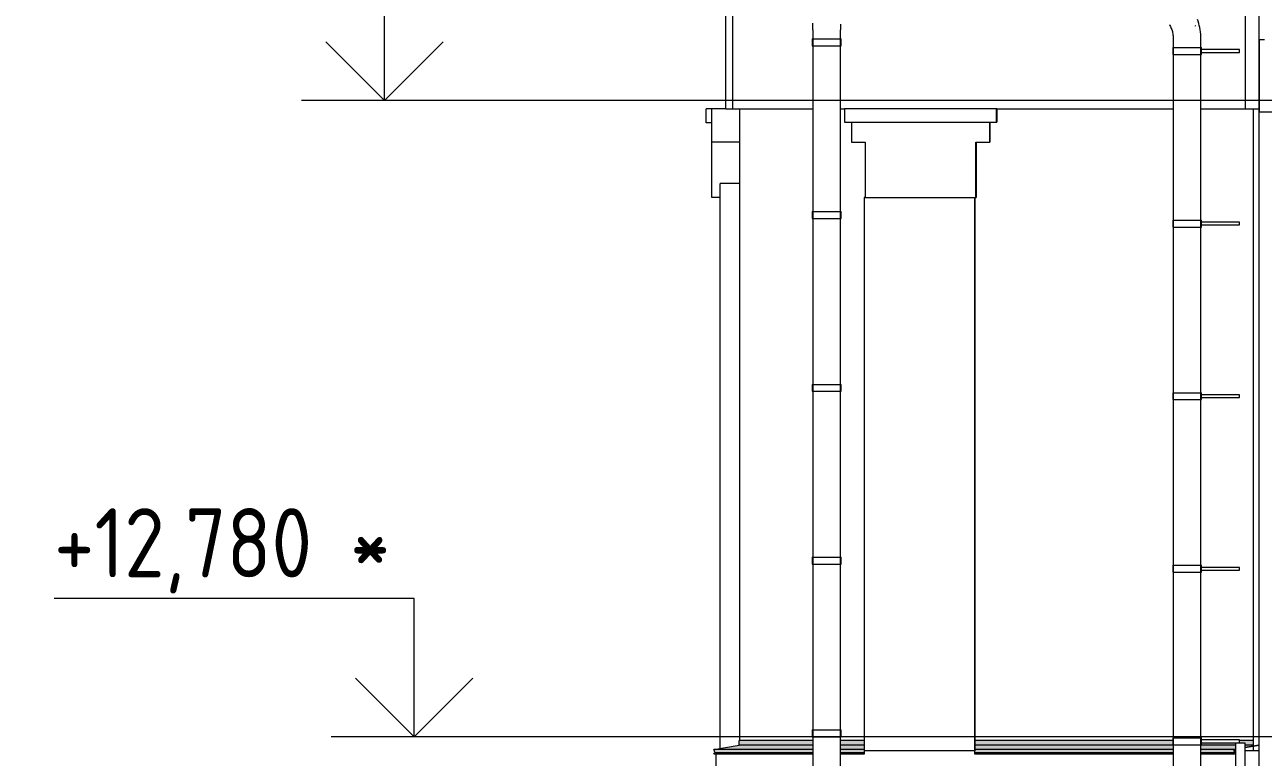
# Model space of a CAD drawing. Header units: millimetres. Extents: x -3929 to 624051, y 52832 to 514950.
# Drawn here: x 480990 to 485465, y 125453 to 128100 of the extents above; entities that cross this region are included whole.
import ezdxf

# ---------------------------------------------------------------- set-up
doc = ezdxf.new("R2010")
doc.units = ezdxf.units.MM
for name, color, linetype, lineweight in [('Аннотация', 7, 'Continuous', 18), ('Обобщенные модели', 7, 'Continuous', 18), ('Ограждение', 7, 'Continuous', 9), ('Отметки', 7, 'Continuous', 9), ('Стены наружные', 7, 'Continuous', 18), ('Стены отделка', 7, 'Continuous', 30)]:
    doc.layers.add(name, color=color, linetype=linetype, lineweight=lineweight)
doc.styles.add('GOST Common_1', font='GOST_Common.ttf', dxfattribs={"width": 0.9, "height": 250})

# ---------------------------------------------------------------- blocks, each defined once
blk = doc.blocks.new('Водосток - Тип 1 _карниз больше 490мм_-5158564-Разрез 2-2')
at = {"layer": 'Обобщенные модели'}
for p, q in [((106.1, 15335.7), (106.1, 15291.1)), ((206.1, 15291.1), (206.1, 15335.7)), ((104.1, 15303.6), (104.1, 15278.6)), ((104.1, 15303.6), (156.1, 15303.6)), ((104.1, 15278.6), (156.1, 15278.6)), ((106.1, 15291.1), (106.1, 4975)), ((156.1, 15303.6), (208.1, 15303.6)), ((156.1, 15278.6), (208.1, 15278.6)), ((206.1, 4975), (206.1, 15291.1)), ((208.1, 15278.6), (208.1, 15303.6)), ((104.1, 14679), (104.1, 14654)), ((104.1, 14679), (156.1, 14679)), ((156.1, 14679), (208.1, 14679)), ((208.1, 14654), (208.1, 14679)), ((104.1, 14654), (156.1, 14654)), ((156.1, 14654), (208.1, 14654)), ((104.1, 14054.5), (104.1, 14029.5)), ((104.1, 14054.5), (156.1, 14054.5)), ((156.1, 14054.5), (208.1, 14054.5)), ((208.1, 14029.5), (208.1, 14054.5)), ((104.1, 14029.5), (156.1, 14029.5)), ((156.1, 14029.5), (208.1, 14029.5)), ((104.1, 13429.9), (104.1, 13404.9)), ((104.1, 13429.9), (156.1, 13429.9)), ((156.1, 13429.9), (208.1, 13429.9)), ((208.1, 13404.9), (208.1, 13429.9)), ((104.1, 13404.9), (156.1, 13404.9)), ((156.1, 13404.9), (208.1, 13404.9)), ((104.1, 12805.4), (104.1, 12780.4)), ((104.1, 12805.4), (156.1, 12805.4)), ((156.1, 12805.4), (208.1, 12805.4)), ((208.1, 12780.4), (208.1, 12805.4)), ((104.1, 12780.4), (156.1, 12780.4)), ((156.1, 12780.4), (208.1, 12780.4))]:
    blk.add_line(p, q, dxfattribs=at)
at = {"layer": 'Обобщенные модели', "flags": 128}
for points in [[(106.1, 15335.7), (106.1, 15341.7), (106.1, 15347.7), (106.1, 15353.7), (106.1, 15359.6)], [(206.1, 15356.2), (206.1, 15350.2), (206.1, 15344.2), (206.1, 15338.2), (206.1, 15335.7)]]:
    blk.add_lwpolyline(points, dxfattribs=at)
blk = doc.blocks.new('Водосток - Тип 1 _карниз больше 490мм_-5161094-Разрез 2-2')
at = {"layer": 'Обобщенные модели'}
for p, q in [((1486, 15351.5), (1488.9, 15350.6)), ((1486, 15351.5), (1488.9, 15350.6)), ((1406.2, 15272), (1406.2, 15247)), ((1406.2, 15272), (1510.2, 15272)), ((1408.2, 15304.2), (1408.2, 15259.5)), ((1508.2, 15259.5), (1508.2, 15304.2)), ((1648.2, 15264.5), (1508.2, 15264.5)), ((1510.2, 15247), (1510.2, 15272)), ((1648.2, 15259.5), (1648.2, 15264.5)), ((1406.2, 15247), (1510.2, 15247)), ((1408.2, 15259.5), (1408.2, 4975)), ((1508.2, 4975), (1508.2, 15259.5)), ((1508.2, 15254.5), (1648.2, 15254.5)), ((1648.2, 15254.5), (1648.2, 15259.5)), ((1406.2, 14648.2), (1406.2, 14623.2)), ((1406.2, 14648.2), (1510.2, 14648.2)), ((1648.2, 14640.7), (1508.2, 14640.7)), ((1510.2, 14623.2), (1510.2, 14648.2)), ((1648.2, 14635.7), (1648.2, 14640.7)), ((1648.2, 14630.7), (1648.2, 14635.7)), ((1406.2, 14623.2), (1510.2, 14623.2)), ((1508.2, 14630.7), (1648.2, 14630.7)), ((1406.2, 14024.3), (1406.2, 13999.3)), ((1406.2, 14024.3), (1510.2, 14024.3)), ((1648.2, 14016.8), (1508.2, 14016.8)), ((1508.2, 14006.8), (1648.2, 14006.8)), ((1510.2, 13999.3), (1510.2, 14024.3)), ((1648.2, 14011.8), (1648.2, 14016.8)), ((1648.2, 14006.8), (1648.2, 14011.8)), ((1406.2, 13999.3), (1510.2, 13999.3)), ((1406.2, 13400.5), (1406.2, 13375.5)), ((1406.2, 13400.5), (1510.2, 13400.5)), ((1648.2, 13393), (1508.2, 13393)), ((1508.2, 13383), (1648.2, 13383)), ((1510.2, 13375.5), (1510.2, 13400.5)), ((1648.2, 13388), (1648.2, 13393)), ((1648.2, 13383), (1648.2, 13388)), ((1406.2, 13375.5), (1510.2, 13375.5)), ((1406.2, 12776.7), (1406.2, 12751.7)), ((1406.2, 12776.7), (1510.2, 12776.7)), ((1648.2, 12769.2), (1508.2, 12769.2)), ((1508.2, 12759.2), (1648.2, 12759.2)), ((1510.2, 12751.7), (1510.2, 12776.7)), ((1648.2, 12764.2), (1648.2, 12769.2)), ((1648.2, 12759.2), (1648.2, 12764.2)), ((1406.2, 12751.7), (1510.2, 12751.7))]:
    blk.add_line(p, q, dxfattribs=at)
at = {"layer": 'Обобщенные модели', "flags": 128}
for points in [[(1394.2, 15355.3), (1396.2, 15351.8), (1398, 15348.3), (1399.7, 15344.6), (1401.2, 15340.9), (1402.6, 15337.2), (1403.9, 15333.4), (1405, 15329.5), (1405.9, 15325.7), (1406.7, 15321.7), (1407.3, 15317.8), (1407.8, 15313.8), (1408.1, 15309.8), (1408.2, 15305.8), (1408.2, 15304.2)], [(1508.2, 15304.2), (1508.1, 15312.2), (1507.6, 15320.1), (1506.8, 15328.1), (1505.7, 15336), (1504.2, 15343.9), (1502.5, 15351.7), (1500.4, 15359.4), (1498.1, 15367.1), (1496.1, 15372.7)]]:
    blk.add_lwpolyline(points, dxfattribs=at)
blk = doc.blocks.new('Ограждение - Ограждение-4664680-Разрез 2-2')
at = {"layer": 'Ограждение', "true_color": 0x373f43}
h = blk.add_hatch(color=149, dxfattribs=at)
h.paths.add_polyline_path([(94.6, 12750.7), (106.1, 12750.7), (106.1, 12767.4), (-159.9, 12767.4), (-158.9, 12750.7), (-15.6, 12750.7)])
h.paths.add_polyline_path([(291.1, 12750.7), (291.1, 12767.4), (206.1, 12767.4), (206.1, 12750.7)])
h = blk.add_hatch(color=149, dxfattribs=at)
h.paths.add_polyline_path([(291.1, 12734.6), (291.6, 12734.6), (291.1, 12750.7), (206.1, 12750.7), (206.1, 12734.6)])
h.paths.add_polyline_path([(-243.9, 12734.6), (106.1, 12734.6), (106.1, 12750.7), (-159.9, 12750.7), (-251.7, 12734.6)])
h = blk.add_hatch(color=149, dxfattribs=at)
h.paths.add_polyline_path([(291.1, 12722.1), (291.6, 12722.1), (291.1, 12734.6), (206.1, 12734.6), (206.1, 12722.1)])
h.paths.add_polyline_path([(-247.4, 12722.1), (106.1, 12722.1), (106.1, 12734.6), (-251.7, 12734.5)])
h = blk.add_hatch(color=149, dxfattribs=at)
h.paths.add_polyline_path([(291.1, 12720.6), (291.6, 12720.6), (291.1, 12722.1), (206.1, 12722.1), (206.1, 12720.6)])
h.paths.add_polyline_path([(-250.4, 12720.6), (106.1, 12720.6), (106.1, 12722.1), (-250.4, 12721), (-251.7, 12720.6)])
h = blk.add_hatch(color=149, dxfattribs=at)
h.paths.add_polyline_path([(-158.9, 12717.7), (106.1, 12717.7), (106.1, 12720.6), (-251.7, 12720.6), (-250.7, 12717.7), (-159.7, 12717.7)])
h.paths.add_polyline_path([(291.6, 12717.7), (291.1, 12720.6), (206.1, 12720.6), (206.1, 12717.7), (291.1, 12717.7)])
at = {"layer": 'Ограждение'}
for p, q in [((-159.9, 12750.7), (-159.9, 12767.4)), ((106.1, 12767.4), (-159.9, 12767.4)), ((291.1, 12767.4), (206.1, 12767.4)), ((-251.7, 12734.6), (-159.9, 12750.7)), ((-247.4, 12722.1), (-251.7, 12734.6)), ((106.1, 12734.6), (-251.7, 12734.6)), ((-251.7, 12720.6), (-247.4, 12722.1)), ((-250.7, 12717.7), (-251.7, 12720.6)), ((106.1, 12720.6), (-251.7, 12720.6)), ((106.1, 12717.7), (-250.7, 12717.7)), ((106.1, 12722.1), (-247.4, 12722.1)), ((106.1, 12750.7), (-159.9, 12750.7)), ((291.1, 12750.7), (206.1, 12750.7)), ((291.6, 12734.6), (206.1, 12734.6)), ((291.6, 12722.1), (206.1, 12722.1)), ((291.6, 12720.6), (206.1, 12720.6)), ((291.6, 12717.7), (206.1, 12717.7)), ((291.6, 12737.1), (291.6, 12734.6)), ((291.6, 12734.6), (291.6, 12722.1)), ((291.6, 12722.1), (291.6, 12720.6)), ((291.6, 12720.6), (291.6, 12717.7))]:
    blk.add_line(p, q, dxfattribs=at)
blk = doc.blocks.new('Ограждение - Ограждение-4664930-Разрез 2-2')
at = {"layer": 'Ограждение', "true_color": 0x373f43}
h = blk.add_hatch(color=149, dxfattribs=at)
h.paths.add_polyline_path([(1626.8, 12750.7), (1633.2, 12750.7), (1633.2, 12757.1), (1668.2, 12757.1), (1668.2, 12750.7), (1698.2, 12750.7), (1698.2, 12767.4), (1648.2, 12766.7), (1648.2, 12759.2), (1510.2, 12759.2), (1510.2, 12751.7), (1625.4, 12750.7)])
h.paths.add_polyline_path([(866.2, 12750.7), (1406.2, 12751.7), (1406.2, 12767.4), (691.6, 12767.4), (691.6, 12750.7)])
h = blk.add_hatch(color=149, dxfattribs=at)
h.paths.add_polyline_path([(691.6, 12734.6), (1408.2, 12734.6), (1408.2, 12750.7), (691.6, 12750.7)])
h.paths.add_polyline_path([(1508.2, 12734.6), (1626.8, 12734.8), (1633.2, 12735.9), (1633.2, 12750.7), (1508.2, 12750.7)])
h.paths.add_polyline_path([(1668.2, 12742.1), (1698.2, 12747.4), (1698.2, 12750.7), (1668.2, 12750.7)])
h = blk.add_hatch(color=149, dxfattribs=at)
h.paths.add_polyline_path([(1307.1, 12722.1), (1408.2, 12722.1), (1408.2, 12734.6), (691.6, 12734.6), (691.6, 12722.1), (1086.6, 12722.1)])
h.paths.add_polyline_path([(1629.7, 12722.1), (1625.4, 12734.6), (1508.2, 12734.6), (1508.2, 12722.1), (1626.8, 12722.1)])
h = blk.add_hatch(color=149, dxfattribs=at)
h.paths.add_polyline_path([(1625.4, 12720.6), (1626.4, 12722.1), (1508.2, 12722.1), (1508.2, 12720.6), (1625.4, 12720.6)])
h.paths.add_polyline_path([(866.2, 12720.6), (1408.2, 12720.6), (1408.2, 12722.1), (691.6, 12722.1), (691.6, 12720.6)])
h = blk.add_hatch(color=149, dxfattribs=at)
h.paths.add_polyline_path([(1307.1, 12717.7), (1408.2, 12717.7), (1408.2, 12720.6), (691.6, 12720.6), (691.6, 12717.7), (1086.6, 12717.7)])
h.paths.add_polyline_path([(1626.4, 12717.7), (1625.4, 12720.6), (1508.2, 12720.6), (1508.2, 12717.7), (1527.5, 12717.7)])
at = {"layer": 'Ограждение'}
for p, q in [((691.6, 12750.7), (691.6, 12767.4)), ((1406.2, 12767.4), (691.6, 12767.4)), ((1698.2, 12767.4), (1648.2, 12767.4)), ((691.6, 12734.6), (691.6, 12750.7)), ((1408.2, 12750.7), (691.6, 12750.7)), ((691.6, 12722.1), (691.6, 12734.6)), ((1408.2, 12734.6), (691.6, 12734.6)), ((691.6, 12720.6), (691.6, 12722.1)), ((1408.2, 12722.1), (691.6, 12722.1)), ((691.6, 12717.7), (691.6, 12720.6)), ((1408.2, 12720.6), (691.6, 12720.6)), ((1408.2, 12717.7), (691.6, 12717.7)), ((1633.2, 12750.7), (1508.2, 12750.7)), ((1625.4, 12734.6), (1508.2, 12734.6)), ((1629.7, 12722.1), (1508.2, 12722.1)), ((1625.4, 12720.6), (1508.2, 12720.6)), ((1626.4, 12717.7), (1508.2, 12717.7)), ((1625.4, 12720.6), (1629.7, 12722.1)), ((1629.7, 12722.1), (1625.4, 12720.6)), ((1626.4, 12717.7), (1625.4, 12720.6)), ((1625.4, 12720.6), (1626.4, 12717.7)), ((1629, 12719.7), (1625.8, 12719.7)), ((1629.3, 12718.7), (1626.1, 12718.7)), ((1629.3, 12718.7), (1626.4, 12717.7)), ((1626.4, 12717.7), (1629.3, 12718.7)), ((1631, 12721.5), (1626.7, 12720)), ((1626.7, 12720), (1631, 12721.5)), ((1626.7, 12720), (1627, 12719)), ((1627, 12719), (1626.7, 12720)), ((1627, 12719), (1629, 12719.7)), ((1629, 12719.7), (1627, 12719)), ((1631, 12721.5), (1628, 12721.5)), ((1629, 12719.7), (1629.3, 12718.7)), ((1629.3, 12718.7), (1629, 12719.7)), ((1698.2, 12750.7), (1668.2, 12750.7))]:
    blk.add_line(p, q, dxfattribs=at)
blk = doc.blocks.new('Ограждение - Ограждение-4665345-Разрез 2-2')
at = {"layer": 'Ограждение'}
for p, q in [((1625.4, 12720.6), (1629.7, 12722.1)), ((1629.7, 12722.1), (1625.4, 12720.6)), ((1626.4, 12717.7), (1625.4, 12720.6)), ((1625.4, 12720.6), (1626.4, 12717.7)), ((1629.3, 12718.7), (1626.4, 12717.7)), ((1626.4, 12717.7), (1629.3, 12718.7)), ((1631, 12721.5), (1626.7, 12720)), ((1626.7, 12720), (1631, 12721.5)), ((1626.7, 12720), (1627, 12719)), ((1627, 12719), (1626.7, 12720)), ((1627, 12719), (1629, 12719.7)), ((1629, 12719.7), (1627, 12719)), ((1629, 12719.7), (1629.3, 12718.7)), ((1629.3, 12718.7), (1629, 12719.7))]:
    blk.add_line(p, q, dxfattribs=at)
blk = doc.blocks.new('Ограждение - Ограждение-4665553-Разрез 2-2')
at = {"layer": 'Ограждение'}
for p, q in [((1625.4, 12720.6), (1629.7, 12722.1)), ((1629.7, 12722.1), (1625.4, 12720.6)), ((1626.4, 12717.7), (1625.4, 12720.6)), ((1625.4, 12720.6), (1626.4, 12717.7)), ((1629.3, 12718.7), (1626.4, 12717.7)), ((1626.4, 12717.7), (1629.3, 12718.7)), ((1631, 12721.5), (1626.7, 12720)), ((1626.7, 12720), (1631, 12721.5)), ((1626.7, 12720), (1627, 12719)), ((1627, 12719), (1626.7, 12720)), ((1627, 12719), (1629, 12719.7)), ((1629, 12719.7), (1627, 12719)), ((1629, 12719.7), (1629.3, 12718.7)), ((1629.3, 12718.7), (1629, 12719.7))]:
    blk.add_line(p, q, dxfattribs=at)
blk = doc.blocks.new('Ограждение - Ограждение-4665629-Разрез 2-2')
at = {"layer": 'Ограждение'}
for p, q in [((1625.4, 12720.6), (1629.7, 12722.1)), ((1629.7, 12722.1), (1625.4, 12720.6)), ((1626.4, 12717.7), (1625.4, 12720.6)), ((1625.4, 12720.6), (1626.4, 12717.7)), ((1629.3, 12718.7), (1626.4, 12717.7)), ((1626.4, 12717.7), (1629.3, 12718.7)), ((1631, 12721.5), (1626.7, 12720)), ((1626.7, 12720), (1631, 12721.5)), ((1626.7, 12720), (1627, 12719)), ((1627, 12719), (1626.7, 12720)), ((1627, 12719), (1629, 12719.7)), ((1629, 12719.7), (1627, 12719)), ((1629, 12719.7), (1629.3, 12718.7)), ((1629.3, 12718.7), (1629, 12719.7))]:
    blk.add_line(p, q, dxfattribs=at)
blk = doc.blocks.new('Ограждение - Ограждение-4665721-Разрез 2-2')
at = {"layer": 'Ограждение'}
for p, q in [((1625.4, 12720.6), (1629.7, 12722.1)), ((1629.7, 12722.1), (1625.4, 12720.6)), ((1626.4, 12717.7), (1625.4, 12720.6)), ((1625.4, 12720.6), (1626.4, 12717.7)), ((1629.3, 12718.7), (1626.4, 12717.7)), ((1626.4, 12717.7), (1629.3, 12718.7)), ((1631, 12721.5), (1626.7, 12720)), ((1626.7, 12720), (1631, 12721.5)), ((1626.7, 12720), (1627, 12719)), ((1627, 12719), (1626.7, 12720)), ((1627, 12719), (1629, 12719.7)), ((1629, 12719.7), (1627, 12719)), ((1629, 12719.7), (1629.3, 12718.7)), ((1629.3, 12718.7), (1629, 12719.7))]:
    blk.add_line(p, q, dxfattribs=at)
blk = doc.blocks.new('Ограждение - Ограждение-4665801-Разрез 2-2')
at = {"layer": 'Ограждение'}
for p, q in [((1625.4, 12720.6), (1629.7, 12722.1)), ((1629.7, 12722.1), (1625.4, 12720.6)), ((1626.4, 12717.7), (1625.4, 12720.6)), ((1625.4, 12720.6), (1626.4, 12717.7)), ((1629.3, 12718.7), (1626.4, 12717.7)), ((1626.4, 12717.7), (1629.3, 12718.7)), ((1631, 12721.5), (1626.7, 12720)), ((1626.7, 12720), (1631, 12721.5)), ((1626.7, 12720), (1627, 12719)), ((1627, 12719), (1626.7, 12720)), ((1627, 12719), (1629, 12719.7)), ((1629, 12719.7), (1627, 12719)), ((1629, 12719.7), (1629.3, 12718.7)), ((1629.3, 12718.7), (1629, 12719.7))]:
    blk.add_line(p, q, dxfattribs=at)
blk = doc.blocks.new('Ограждение - Ограждение-4666022-Разрез 2-2')
at = {"layer": 'Ограждение'}
for p, q in [((1718.2, 12767.4), (1717.2, 12767.4)), ((1717.2, 12767.4), (1717.2, 12750.7)), ((1633.2, 12735.9), (1625.4, 12734.6)), ((1625.4, 12734.6), (1629.7, 12722.1)), ((1625.4, 12720.6), (1629.7, 12722.1)), ((1629.7, 12722.1), (1625.4, 12720.6)), ((1626.4, 12717.7), (1625.4, 12720.6)), ((1625.4, 12720.6), (1626.4, 12717.7)), ((1629.3, 12718.7), (1626.4, 12717.7)), ((1626.4, 12717.7), (1629.3, 12718.7)), ((1631, 12721.5), (1626.7, 12720)), ((1626.7, 12720), (1631, 12721.5)), ((1626.7, 12720), (1627, 12719)), ((1627, 12719), (1626.7, 12720)), ((1626.8, 12733.9), (1633.2, 12735)), ((1631, 12721.5), (1626.8, 12733.9)), ((1627, 12719), (1629, 12719.7)), ((1629, 12719.7), (1627, 12719)), ((1629, 12719.7), (1629.3, 12718.7)), ((1629.3, 12718.7), (1629, 12719.7)), ((1717.2, 12750.7), (1668.2, 12742.1)), ((1668.2, 12741.2), (1718.2, 12750))]:
    blk.add_line(p, q, dxfattribs=at)
blk = doc.blocks.new('Ограждение - Ограждение-5156030-Разрез 2-2')
at = {"layer": 'Ограждение'}
for p, q in [((1625.4, 12720.6), (1629.7, 12722.1)), ((1629.7, 12722.1), (1625.4, 12720.6)), ((1626.4, 12717.7), (1625.4, 12720.6)), ((1625.4, 12720.6), (1626.4, 12717.7)), ((1629.3, 12718.7), (1626.4, 12717.7)), ((1626.4, 12717.7), (1629.3, 12718.7)), ((1631, 12721.5), (1626.7, 12720)), ((1626.7, 12720), (1631, 12721.5)), ((1626.7, 12720), (1627, 12719)), ((1627, 12719), (1626.7, 12720)), ((1627, 12719), (1629, 12719.7)), ((1629, 12719.7), (1627, 12719)), ((1629, 12719.7), (1629.3, 12718.7)), ((1629.3, 12718.7), (1629, 12719.7))]:
    blk.add_line(p, q, dxfattribs=at)
blk = doc.blocks.new('Ограждение - Ограждение-5156038-Разрез 2-2')
at = {"layer": 'Ограждение'}
for p, q in [((1625.4, 12720.6), (1629.7, 12722.1)), ((1629.7, 12722.1), (1625.4, 12720.6)), ((1626.4, 12717.7), (1625.4, 12720.6)), ((1625.4, 12720.6), (1626.4, 12717.7)), ((1629.3, 12718.7), (1626.4, 12717.7)), ((1626.4, 12717.7), (1629.3, 12718.7)), ((1631, 12721.5), (1626.7, 12720)), ((1626.7, 12720), (1631, 12721.5)), ((1626.7, 12720), (1627, 12719)), ((1627, 12719), (1626.7, 12720)), ((1627, 12719), (1629, 12719.7)), ((1629, 12719.7), (1627, 12719)), ((1629, 12719.7), (1629.3, 12718.7)), ((1629.3, 12718.7), (1629, 12719.7))]:
    blk.add_line(p, q, dxfattribs=at)
blk = doc.blocks.new('Ограждение - Ограждение-5156046-Разрез 2-2')
at = {"layer": 'Ограждение'}
for p, q in [((1625.4, 12720.6), (1629.7, 12722.1)), ((1629.7, 12722.1), (1625.4, 12720.6)), ((1626.4, 12717.7), (1625.4, 12720.6)), ((1625.4, 12720.6), (1626.4, 12717.7)), ((1629.3, 12718.7), (1626.4, 12717.7)), ((1626.4, 12717.7), (1629.3, 12718.7)), ((1631, 12721.5), (1626.7, 12720)), ((1626.7, 12720), (1631, 12721.5)), ((1626.7, 12720), (1627, 12719)), ((1627, 12719), (1626.7, 12720)), ((1627, 12719), (1629, 12719.7)), ((1629, 12719.7), (1627, 12719)), ((1629, 12719.7), (1629.3, 12718.7)), ((1629.3, 12718.7), (1629, 12719.7))]:
    blk.add_line(p, q, dxfattribs=at)
blk = doc.blocks.new('Ограждение - Ограждение-5156054-Разрез 2-2')
at = {"layer": 'Ограждение'}
for p, q in [((1625.4, 12720.6), (1629.7, 12722.1)), ((1629.7, 12722.1), (1625.4, 12720.6)), ((1626.4, 12717.7), (1625.4, 12720.6)), ((1625.4, 12720.6), (1626.4, 12717.7)), ((1629.3, 12718.7), (1626.4, 12717.7)), ((1626.4, 12717.7), (1629.3, 12718.7)), ((1631, 12721.5), (1626.7, 12720)), ((1626.7, 12720), (1631, 12721.5)), ((1626.7, 12720), (1627, 12719)), ((1627, 12719), (1626.7, 12720)), ((1627, 12719), (1629, 12719.7)), ((1629, 12719.7), (1627, 12719)), ((1629, 12719.7), (1629.3, 12718.7)), ((1629.3, 12718.7), (1629, 12719.7))]:
    blk.add_line(p, q, dxfattribs=at)
blk = doc.blocks.new('Ограждение - Ограждение-5156114-Разрез 2-2')
at = {"layer": 'Ограждение'}
for p, q in [((1625.4, 12720.6), (1629.7, 12722.1)), ((1629.7, 12722.1), (1625.4, 12720.6)), ((1626.4, 12717.7), (1625.4, 12720.6)), ((1625.4, 12720.6), (1626.4, 12717.7)), ((1629.3, 12718.7), (1626.4, 12717.7)), ((1626.4, 12717.7), (1629.3, 12718.7)), ((1631, 12721.5), (1626.7, 12720)), ((1626.7, 12720), (1631, 12721.5)), ((1626.7, 12720), (1627, 12719)), ((1627, 12719), (1626.7, 12720)), ((1627, 12719), (1629, 12719.7)), ((1629, 12719.7), (1627, 12719)), ((1629, 12719.7), (1629.3, 12718.7)), ((1629.3, 12718.7), (1629, 12719.7))]:
    blk.add_line(p, q, dxfattribs=at)
blk = doc.blocks.new('Ограждение - Ограждение-5156215-Разрез 2-2')
at = {"layer": 'Ограждение'}
for p, q in [((1625.4, 12720.6), (1629.7, 12722.1)), ((1629.7, 12722.1), (1625.4, 12720.6)), ((1626.4, 12717.7), (1625.4, 12720.6)), ((1625.4, 12720.6), (1626.4, 12717.7)), ((1629.3, 12718.7), (1626.4, 12717.7)), ((1626.4, 12717.7), (1629.3, 12718.7)), ((1631, 12721.5), (1626.7, 12720)), ((1626.7, 12720), (1631, 12721.5)), ((1626.7, 12720), (1627, 12719)), ((1627, 12719), (1626.7, 12720)), ((1627, 12719), (1629, 12719.7)), ((1629, 12719.7), (1627, 12719)), ((1629, 12719.7), (1629.3, 12718.7)), ((1629.3, 12718.7), (1629, 12719.7))]:
    blk.add_line(p, q, dxfattribs=at)
blk = doc.blocks.new('Высотные отметки - Стрелка вверх-12093-Разрез 2-2')
at = {"layer": 'Аннотация', "lineweight": 20}
for p, q in [((21738.9, 450), (20438.9, 450)), ((21738.9, -50), (21738.9, 450)), ((21738.9, -50), (21526.8, 162.1)), ((21738.9, -50), (21951, 162.1)), ((22038.9, -50), (21438.9, -50))]:
    blk.add_line(p, q, dxfattribs=at)

msp = doc.modelspace()

# ---------------------------------------------------------------- linework, layer by layer
at = {"layer": 'Отметки', "lineweight": 5}
for p, q in [((485967.555, 127825.933), (482289.595, 127825.933)), ((485949.045, 125525.933), (482396.188, 125525.933))]:
    msp.add_line(p, q, dxfattribs=at)
at = {"layer": 'Стены наружные'}
for p, q in [((483522.211, 127795.933), (483522.211, 128145.933)), ((483547.211, 128145.933), (483547.211, 127795.933)), ((483522.211, 127795.933), (483452.211, 127795.933)), ((483452.211, 127745.933), (483452.211, 127795.933)), ((483472.211, 127475.933), (483472.211, 127795.933)), ((483522.211, 127795.933), (483837.238, 127795.933)), ((483572.211, 127795.933), (483572.211, 125513.29)), ((483937.211, 127795.933), (483951.371, 127795.933)), ((484502.058, 127795.933), (483951.371, 127795.933)), ((483951.371, 127795.933), (483951.371, 127747.898)), ((484501.358, 127795.933), (485139.368, 127795.933)), ((484501.358, 127747.898), (484501.358, 127795.933)), ((484502.058, 127795.933), (484502.058, 127747.898)), ((485239.344, 127795.933), (485399.344, 127795.933)), ((485429.344, 125493.134), (485429.344, 127795.933)), ((485448.344, 127795.933), (485448.344, 125475.933)), ((485449.344, 125525.933), (485449.344, 127785.933)), ((483472.211, 127745.933), (483452.211, 127745.933)), ((483951.371, 127747.898), (484502.058, 127747.898)), ((483976.502, 127747.898), (483976.502, 127675.933)), ((484476.49, 127675.933), (484476.49, 127747.898)), ((484477.19, 127747.898), (484477.19, 127675.933)), ((483572.211, 127675.933), (483472.211, 127675.933)), ((483976.502, 127675.933), (484026.501, 127675.933)), ((484026.501, 127675.933), (484026.501, 127475.933)), ((484426.491, 127475.933), (484426.491, 127675.933)), ((484426.491, 127675.933), (484477.19, 127675.933)), ((484427.191, 127675.933), (484427.191, 127475.933)), ((483502.211, 125484.512), (483502.211, 127525.933)), ((483572.211, 127525.933), (483502.211, 127525.933)), ((483502.211, 127475.933), (483472.211, 127475.933)), ((484026.501, 127475.933), (484022.191, 127475.933)), ((484022.191, 127475.933), (484022.191, 125483.014)), ((484026.501, 127475.933), (484427.191, 127475.933)), ((484422.181, 125475.933), (484422.181, 127475.933)), ((484422.671, 127475.933), (484422.671, 125475.933)), ((485429.344, 125475.933), (485429.344, 125492.406)), ((483487.211, 125463.658), (483487.211, 125315.933)), ((484422.751, 125475.933), (484022.741, 125475.933)), ((485364.344, 125475.933), (485359.209, 125475.933))]:
    msp.add_line(p, q, dxfattribs=at)
at = {"layer": 'Стены отделка', "lineweight": 9}
for p, q in [((485399.344, 128508.232), (485399.344, 127795.933)), ((485449.344, 127795.933), (485449.344, 128508.232)), ((485469.344, 128045.933), (485449.344, 128045.933)), ((485449.344, 128045.933), (485449.344, 127785.933)), ((485399.344, 127795.933), (485449.344, 127795.933)), ((485449.344, 127785.933), (485619.344, 127785.933)), ((485619.344, 125525.933), (485449.344, 125525.933)), ((485449.344, 123855.933), (485449.344, 125525.933)), ((485364.344, 125503.051), (485364.344, 125315.933)), ((485399.344, 125503.051), (485364.344, 125503.051)), ((485399.344, 124665.933), (485399.344, 125503.051)), ((485449.344, 125475.933), (485399.344, 125475.933)), ((485449.344, 124665.933), (485449.344, 125475.933))]:
    msp.add_line(p, q, dxfattribs=at)

# ---------------------------------------------------------------- block references
at = {"layer": 'Обобщенные модели'}
for name in ['Водосток - Тип 1 _карниз больше 490мм_-5158564-Разрез 2-2', 'Водосток - Тип 1 _карниз больше 490мм_-5161094-Разрез 2-2']:
    msp.add_blockref(name, (483731.112, 112745.933), dxfattribs=at)
at = {"layer": 'Ограждение'}
for name in ['Ограждение - Ограждение-4664680-Разрез 2-2', 'Ограждение - Ограждение-4664930-Разрез 2-2', 'Ограждение - Ограждение-4666022-Разрез 2-2', 'Ограждение - Ограждение-4665345-Разрез 2-2', 'Ограждение - Ограждение-4665553-Разрез 2-2', 'Ограждение - Ограждение-4665629-Разрез 2-2', 'Ограждение - Ограждение-4665721-Разрез 2-2', 'Ограждение - Ограждение-4665801-Разрез 2-2', 'Ограждение - Ограждение-5156030-Разрез 2-2', 'Ограждение - Ограждение-5156038-Разрез 2-2', 'Ограждение - Ограждение-5156046-Разрез 2-2', 'Ограждение - Ограждение-5156054-Разрез 2-2', 'Ограждение - Ограждение-5156114-Разрез 2-2', 'Ограждение - Ограждение-5156215-Разрез 2-2']:
    msp.add_blockref(name, (483731.112, 112745.933), dxfattribs=at)
at = {"layer": 'Отметки', "lineweight": 20}
for p in [(460550.71, 127875.933), (460657.303, 125575.933)]:
    msp.add_blockref('Высотные отметки - Стрелка вверх-12093-Разрез 2-2', p, dxfattribs=at)

# ---------------------------------------------------------------- texts
at = {"layer": 'Отметки', "lineweight": 20, "insert": (481095.287, 126352.64), "char_height": 250, "width": 1442.16184, "attachment_point": 1, "line_spacing_factor": 1.022761, "style": 'GOST Common_1'}
msp.add_mtext('+12,780 *', dxfattribs=at)

doc.saveas('drawing.dxf')
